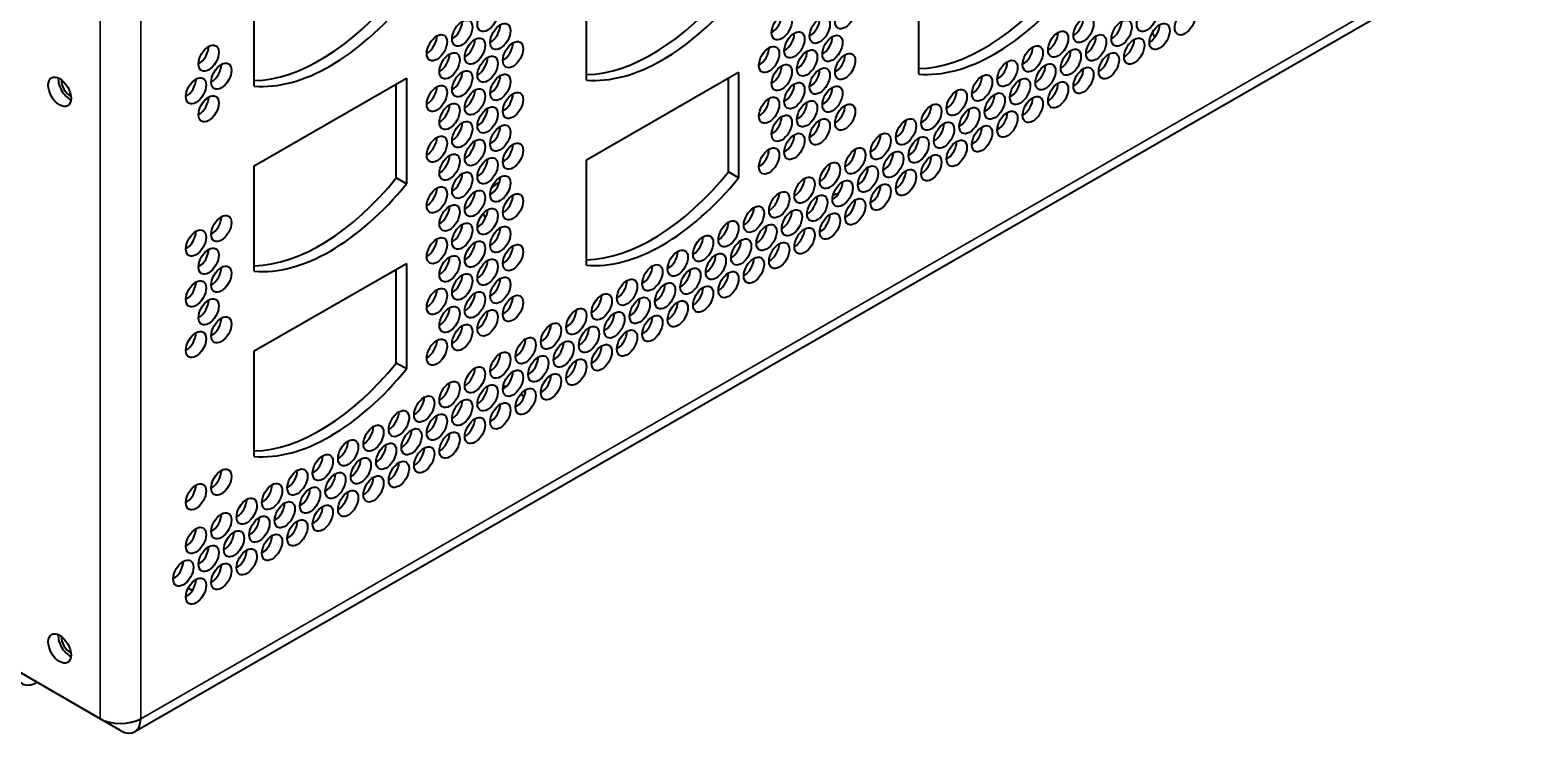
# Model space of a CAD drawing. Header units: millimetres. Extents: x 0 to 2378, y 0 to 1682.
# Drawn here: x 2011.4 to 2150.6, y 1152.9 to 1218.3 of the extents above; entities that cross this region are included whole.
import ezdxf

# ---------------------------------------------------------------- set-up
doc = ezdxf.new("R2010")
doc.units = ezdxf.units.MM
doc.header["$LTSCALE"] = 2
doc.layers.add('가시적인 것(ISO)', color=3, linetype='Continuous', lineweight=40)
doc.layers.add('가시적인 좁은 것(ISO)', color=3, linetype='Continuous', lineweight=35)

msp = doc.modelspace()

# ---------------------------------------------------------------- linework, layer by layer
at = {"layer": '가시적인 것(ISO)'}
for p, q in [((2227.594, 1271.961), (2021.119, 1153.06)), ((2093.988, 1214.241), (2093.988, 1224.051)), ((2032.234, 1213.125), (2032.234, 1222.936)), ((2063.111, 1213.683), (2063.111, 1223.494)), ((2063.111, 1206.271), (2077.253, 1214.414)), ((2077.253, 1214.414), (2077.253, 1204.604)), ((2032.234, 1205.713), (2046.376, 1213.857)), ((2045.433, 1204.589), (2045.433, 1213.314)), ((2046.376, 1213.857), (2046.376, 1204.046)), ((2076.31, 1205.147), (2076.31, 1213.872)), ((2063.111, 1196.46), (2063.111, 1206.271)), ((2032.234, 1195.902), (2032.234, 1205.713)), ((2046.376, 1204.046), (2045.433, 1204.589)), ((2077.253, 1204.604), (2076.31, 1205.147)), ((2088.086, 1202.375), (2087.965, 1202.445)), ((2032.234, 1188.49), (2046.376, 1196.634)), ((2046.376, 1196.634), (2046.376, 1186.823)), ((2045.433, 1187.366), (2045.433, 1196.091)), ((2032.234, 1178.679), (2032.234, 1188.49)), ((2046.376, 1186.823), (2045.433, 1187.366)), ((2057.325, 1184.257), (2056.975, 1184.458)), ((2026.467, 1166.193), (2026.08, 1166.416)), ((2017.903, 1154.285), (2010.36, 1158.629)), ((2012.01, 1157.679), (2012.01, 1157.67)), ((2019.788, 1153.191), (2012.01, 1157.67))]:
    msp.add_line(p, q, dxfattribs=at)
for centre, major_axis, ratio, start_param, end_param in [((2100.116, 1233.016), (-9.981, -17.332), 0.5780931, 0.3352763, 1.3070632), ((2038.362, 1231.9), (-9.981, -17.332), 0.5780931, 0.3352763, 1.3070632), ((2039.305, 1231.357), (-9.981, -17.332), 0.5780931, 0.2598657, 1.3070632), ((2069.239, 1232.458), (-9.981, -17.332), 0.5780931, 0.3352763, 1.3070632), ((2070.182, 1231.915), (-9.981, -17.332), 0.5780931, 0.2598657, 1.3070632), ((2101.059, 1232.473), (-9.981, -17.332), 0.5780931, 0.2598657, 1.3070632), ((2050.618, 1218.596), (0.665, 1.155), 0.5780931, 3.9250646, 5.4997134), ((2054.154, 1218.272), (0.665, 1.155), 0.5780931, 3.9250646, 5.4997134), ((2080.317, 1219.178), (0.665, 1.155), 0.5780931, 3.9250646, 5.4997134), ((2083.852, 1218.854), (0.665, 1.155), 0.5780931, 3.9250646, 5.4997134), ((2108.365, 1218.919), (0.665, 1.155), 0.5780931, 3.9250646, 5.4997134), ((2111.901, 1218.595), (0.665, 1.155), 0.5780931, 3.9250646, 5.4997134), ((2115.436, 1218.271), (0.665, 1.155), 0.5780931, 3.9250646, 5.4997134), ((2048.261, 1217.238), (0.665, 1.155), 0.5780931, 3.9250646, 5.4997134), ((2051.797, 1216.914), (0.665, 1.155), 0.5780931, 3.9250646, 5.4997134), ((2055.332, 1216.59), (0.665, 1.155), 0.5780931, 3.9250646, 5.4997134), ((2081.495, 1217.497), (0.665, 1.155), 0.5780931, 3.9250646, 5.4997134), ((2085.031, 1217.173), (0.665, 1.155), 0.5780931, 3.9250646, 5.4997134), ((2106.008, 1217.562), (0.665, 1.155), 0.5780931, 3.9250646, 5.4997134), ((2109.544, 1217.238), (0.665, 1.155), 0.5780931, 3.9250646, 5.4997134), ((2113.079, 1216.914), (0.665, 1.155), 0.5780931, 3.9250646, 5.4997134), ((2117.086, 1219.239), (-0.981, -1.704), 0.5780931, 5.6965252, 6.1129812), ((2027.048, 1216.266), (0.665, 1.155), 0.5780931, 3.9250646, 5.4997134), ((2049.44, 1215.557), (0.665, 1.155), 0.5780931, 3.9250646, 5.4997134), ((2052.975, 1215.233), (0.665, 1.155), 0.5780931, 3.9250646, 5.4997134), ((2079.138, 1216.139), (0.665, 1.155), 0.5780931, 3.9250646, 5.4997134), ((2082.674, 1215.815), (0.665, 1.155), 0.5780931, 3.9250646, 5.4997134), ((2086.209, 1215.491), (0.665, 1.155), 0.5780931, 3.9250646, 5.4997134), ((2103.651, 1216.204), (0.665, 1.155), 0.5780931, 3.9250646, 5.4997134), ((2107.187, 1215.88), (0.665, 1.155), 0.5780931, 3.9250646, 5.4997134), ((2110.722, 1215.556), (0.665, 1.155), 0.5780931, 3.9250646, 5.4997134), ((2028.227, 1214.585), (0.665, 1.155), 0.5780931, 3.9250646, 5.4997134), ((2050.618, 1213.876), (0.665, 1.155), 0.5780931, 3.9250646, 5.4997134), ((2080.317, 1214.458), (0.665, 1.155), 0.5780931, 3.9250646, 5.4997134), ((2083.852, 1214.134), (0.665, 1.155), 0.5780931, 3.9250646, 5.4997134), ((2101.294, 1214.847), (0.665, 1.155), 0.5780931, 3.9250646, 5.4997134), ((2104.83, 1214.523), (0.665, 1.155), 0.5780931, 3.9250646, 5.4997134), ((2108.365, 1214.199), (0.665, 1.155), 0.5780931, 3.9250646, 5.4997134), ((2015.074, 1213.138), (0.749, -1.3), 0.5780931, 3.8197093, 5.6050687), ((2015.074, 1213.138), (-0.539, 0.936), 0.5780931, 0.6493971, 2.4921956), ((2025.87, 1213.228), (0.665, 1.155), 0.5780931, 3.9250646, 5.4997134), ((2048.261, 1212.518), (0.665, 1.155), 0.5780931, 3.9250646, 5.4997134), ((2054.154, 1213.552), (0.665, 1.155), 0.5780931, 3.9250646, 5.4997134), ((2081.495, 1212.777), (0.665, 1.155), 0.5780931, 3.9250646, 5.4997134), ((2085.031, 1212.453), (0.665, 1.155), 0.5780931, 3.9250646, 5.4997134), ((2098.937, 1213.49), (0.665, 1.155), 0.5780931, 3.9250646, 5.4997134), ((2102.473, 1213.166), (0.665, 1.155), 0.5780931, 3.9250646, 5.4997134), ((2106.008, 1212.842), (0.665, 1.155), 0.5780931, 3.9250646, 5.4997134), ((2027.048, 1211.546), (0.665, 1.155), 0.5780931, 3.9250646, 5.4997134), ((2051.797, 1212.194), (0.665, 1.155), 0.5780931, 3.9250646, 5.4997134), ((2055.332, 1211.87), (0.665, 1.155), 0.5780931, 3.9250646, 5.4997134), ((2079.138, 1211.419), (0.665, 1.155), 0.5780931, 3.9250646, 5.4997134), ((2082.674, 1211.095), (0.665, 1.155), 0.5780931, 3.9250646, 5.4997134), ((2096.58, 1212.133), (0.665, 1.155), 0.5780931, 3.9250646, 5.4997134), ((2100.116, 1211.809), (0.665, 1.155), 0.5780931, 3.9250646, 5.4997134), ((2103.651, 1211.485), (0.665, 1.155), 0.5780931, 3.9250646, 5.4997134), ((2049.44, 1210.837), (0.665, 1.155), 0.5780931, 3.9250646, 5.4997134), ((2052.975, 1210.513), (0.665, 1.155), 0.5780931, 3.9250646, 5.4997134), ((2080.317, 1209.738), (0.665, 1.155), 0.5780931, 3.9250646, 5.4997134), ((2086.209, 1210.771), (0.665, 1.155), 0.5780931, 3.9250646, 5.4997134), ((2094.223, 1210.775), (0.665, 1.155), 0.5780931, 3.9250646, 5.4997134), ((2097.759, 1210.451), (0.665, 1.155), 0.5780931, 3.9250646, 5.4997134), ((2101.294, 1210.127), (0.665, 1.155), 0.5780931, 3.9250646, 5.4997134), ((2050.618, 1209.156), (0.665, 1.155), 0.5780931, 3.9250646, 5.4997134), ((2054.154, 1208.832), (0.665, 1.155), 0.5780931, 3.9250646, 5.4997134), ((2083.852, 1209.414), (0.665, 1.155), 0.5780931, 3.9250646, 5.4997134), ((2091.866, 1209.418), (0.665, 1.155), 0.5780931, 3.9250646, 5.4997134), ((2095.402, 1209.094), (0.665, 1.155), 0.5780931, 3.9250646, 5.4997134), ((2098.937, 1208.77), (0.665, 1.155), 0.5780931, 3.9250646, 5.4997134), ((2048.261, 1207.798), (0.665, 1.155), 0.5780931, 3.9250646, 5.4997134), ((2051.797, 1207.474), (0.665, 1.155), 0.5780931, 3.9250646, 5.4997134), ((2055.332, 1207.15), (0.665, 1.155), 0.5780931, 3.9250646, 5.4997134), ((2081.495, 1208.057), (0.665, 1.155), 0.5780931, 3.9250646, 5.4997134), ((2089.509, 1208.061), (0.665, 1.155), 0.5780931, 3.9250646, 5.4997134), ((2093.045, 1207.737), (0.665, 1.155), 0.5780931, 3.9250646, 5.4997134), ((2096.58, 1207.413), (0.665, 1.155), 0.5780931, 3.9250646, 5.4997134), ((2049.44, 1206.117), (0.665, 1.155), 0.5780931, 3.9250646, 5.4997134), ((2052.975, 1205.793), (0.665, 1.155), 0.5780931, 3.9250646, 5.4997134), ((2079.138, 1206.699), (0.665, 1.155), 0.5780931, 3.9250646, 5.4997134), ((2087.152, 1206.703), (0.665, 1.155), 0.5780931, 3.9250646, 5.4997134), ((2090.688, 1206.379), (0.665, 1.155), 0.5780931, 3.9250646, 5.4997134), ((2094.223, 1206.055), (0.665, 1.155), 0.5780931, 3.9250646, 5.4997134), ((2038.362, 1214.677), (-9.981, -17.332), 0.5780931, 0.3352763, 1.3070632), ((2050.618, 1204.436), (0.665, 1.155), 0.5780931, 3.9250646, 5.4997134), ((2054.154, 1204.112), (0.665, 1.155), 0.5780931, 3.9250646, 5.4997134), ((2069.239, 1215.235), (-9.981, -17.332), 0.5780931, 0.3352763, 1.3070632), ((2070.182, 1214.692), (-9.981, -17.332), 0.5780931, 0.2598657, 1.3070632), ((2082.438, 1203.989), (0.665, 1.155), 0.5780931, 3.9250646, 5.4997134), ((2084.795, 1205.346), (0.665, 1.155), 0.5780931, 3.9250646, 5.4997134), ((2088.331, 1205.022), (0.665, 1.155), 0.5780931, 3.9250646, 5.4997134), ((2091.866, 1204.698), (0.665, 1.155), 0.5780931, 3.9250646, 5.4997134), ((2039.305, 1214.134), (-9.981, -17.332), 0.5780931, 0.2598657, 1.3070632), ((2048.261, 1203.078), (0.665, 1.155), 0.5780931, 3.9250646, 5.4997134), ((2051.797, 1202.754), (0.665, 1.155), 0.5780931, 3.9250646, 5.4997134), ((2054.861, 1202.482), (-0.981, -1.704), 0.5780931, 3.8127616, 4.3735707), ((2080.081, 1202.631), (0.665, 1.155), 0.5780931, 3.9250646, 5.4997134), ((2085.974, 1203.665), (0.665, 1.155), 0.5780931, 3.9250646, 5.4997134), ((2089.509, 1203.341), (0.665, 1.155), 0.5780931, 3.9250646, 5.4997134), ((2049.44, 1201.397), (0.665, 1.155), 0.5780931, 3.9250646, 5.4997134), ((2055.332, 1202.43), (0.665, 1.155), 0.5780931, 3.9250646, 5.4997134), ((2077.724, 1201.274), (0.665, 1.155), 0.5780931, 3.9250646, 5.4997134), ((2083.617, 1202.307), (0.665, 1.155), 0.5780931, 3.9250646, 5.4997134), ((2085.974, 1201.323), (0.981, 1.704), 0.5780931, 0.3651962, 0.7474235), ((2087.152, 1201.983), (0.665, 1.155), 0.5780931, 3.9250646, 5.4997134), ((2028.227, 1200.425), (0.665, 1.155), 0.5780931, 3.9250646, 5.4997134), ((2052.975, 1201.073), (0.665, 1.155), 0.5780931, 3.9250646, 5.4997134), ((2054.861, 1202.482), (-0.981, -1.704), 0.5780931, 5.7611173, 6.1327145), ((2075.367, 1199.917), (0.665, 1.155), 0.5780931, 3.9250646, 5.4997134), ((2081.26, 1200.95), (0.665, 1.155), 0.5780931, 3.9250646, 5.4997134), ((2084.795, 1200.626), (0.665, 1.155), 0.5780931, 3.9250646, 5.4997134), ((2025.87, 1199.068), (0.665, 1.155), 0.5780931, 3.9250646, 5.4997134), ((2050.618, 1199.716), (0.665, 1.155), 0.5780931, 3.9250646, 5.4997134), ((2054.154, 1199.392), (0.665, 1.155), 0.5780931, 3.9250646, 5.4997134), ((2073.01, 1198.559), (0.665, 1.155), 0.5780931, 3.9250646, 5.4997134), ((2078.903, 1199.593), (0.665, 1.155), 0.5780931, 3.9250646, 5.4997134), ((2082.438, 1199.269), (0.665, 1.155), 0.5780931, 3.9250646, 5.4997134), ((2085.974, 1201.323), (-0.981, -1.704), 0.5780931, 6.0804309, 6.2429693), ((2027.048, 1197.387), (0.665, 1.155), 0.5780931, 3.9250646, 5.4997134), ((2048.261, 1198.358), (0.665, 1.155), 0.5780931, 3.9250646, 5.4997134), ((2051.797, 1198.034), (0.665, 1.155), 0.5780931, 3.9250646, 5.4997134), ((2055.332, 1197.71), (0.665, 1.155), 0.5780931, 3.9250646, 5.4997134), ((2070.653, 1197.202), (0.665, 1.155), 0.5780931, 3.9250646, 5.4997134), ((2076.546, 1198.235), (0.665, 1.155), 0.5780931, 3.9250646, 5.4997134), ((2080.081, 1197.911), (0.665, 1.155), 0.5780931, 3.9250646, 5.4997134), ((2028.227, 1195.705), (0.665, 1.155), 0.5780931, 3.9250646, 5.4997134), ((2049.44, 1196.677), (0.665, 1.155), 0.5780931, 3.9250646, 5.4997134), ((2052.975, 1196.353), (0.665, 1.155), 0.5780931, 3.9250646, 5.4997134), ((2068.296, 1195.845), (0.665, 1.155), 0.5780931, 3.9250646, 5.4997134), ((2074.189, 1196.878), (0.665, 1.155), 0.5780931, 3.9250646, 5.4997134), ((2077.724, 1196.554), (0.665, 1.155), 0.5780931, 3.9250646, 5.4997134), ((2025.87, 1194.348), (0.665, 1.155), 0.5780931, 3.9250646, 5.4997134), ((2050.618, 1194.996), (0.665, 1.155), 0.5780931, 3.9250646, 5.4997134), ((2054.154, 1194.672), (0.665, 1.155), 0.5780931, 3.9250646, 5.4997134), ((2065.939, 1194.487), (0.665, 1.155), 0.5780931, 3.9250646, 5.4997134), ((2071.831, 1195.521), (0.665, 1.155), 0.5780931, 3.9250646, 5.4997134), ((2075.367, 1195.197), (0.665, 1.155), 0.5780931, 3.9250646, 5.4997134), ((2048.261, 1193.638), (0.665, 1.155), 0.5780931, 3.9250646, 5.4997134), ((2051.797, 1193.314), (0.665, 1.155), 0.5780931, 3.9250646, 5.4997134), ((2055.332, 1192.99), (0.665, 1.155), 0.5780931, 3.9250646, 5.4997134), ((2063.582, 1193.13), (0.665, 1.155), 0.5780931, 3.9250646, 5.4997134), ((2069.474, 1194.163), (0.665, 1.155), 0.5780931, 3.9250646, 5.4997134), ((2073.01, 1193.839), (0.665, 1.155), 0.5780931, 3.9250646, 5.4997134), ((2027.048, 1192.667), (0.665, 1.155), 0.5780931, 3.9250646, 5.4997134), ((2049.44, 1191.957), (0.665, 1.155), 0.5780931, 3.9250646, 5.4997134), ((2052.975, 1191.633), (0.665, 1.155), 0.5780931, 3.9250646, 5.4997134), ((2061.225, 1191.773), (0.665, 1.155), 0.5780931, 3.9250646, 5.4997134), ((2064.76, 1191.449), (0.665, 1.155), 0.5780931, 3.9250646, 5.4997134), ((2067.117, 1192.806), (0.665, 1.155), 0.5780931, 3.9250646, 5.4997134), ((2070.653, 1192.482), (0.665, 1.155), 0.5780931, 3.9250646, 5.4997134), ((2028.227, 1190.985), (0.665, 1.155), 0.5780931, 3.9250646, 5.4997134), ((2050.618, 1190.276), (0.665, 1.155), 0.5780931, 3.9250646, 5.4997134), ((2058.868, 1190.415), (0.665, 1.155), 0.5780931, 3.9250646, 5.4997134), ((2062.403, 1190.091), (0.665, 1.155), 0.5780931, 3.9250646, 5.4997134), ((2068.296, 1191.125), (0.665, 1.155), 0.5780931, 3.9250646, 5.4997134), ((2025.87, 1189.628), (0.665, 1.155), 0.5780931, 3.9250646, 5.4997134), ((2048.261, 1188.918), (0.665, 1.155), 0.5780931, 3.9250646, 5.4997134), ((2056.511, 1189.058), (0.665, 1.155), 0.5780931, 3.9250646, 5.4997134), ((2060.046, 1188.734), (0.665, 1.155), 0.5780931, 3.9250646, 5.4997134), ((2065.939, 1189.767), (0.665, 1.155), 0.5780931, 3.9250646, 5.4997134), ((2054.154, 1187.701), (0.665, 1.155), 0.5780931, 3.9250646, 5.4997134), ((2057.689, 1187.377), (0.665, 1.155), 0.5780931, 3.9250646, 5.4997134), ((2063.582, 1188.41), (0.665, 1.155), 0.5780931, 3.9250646, 5.4997134), ((2038.362, 1197.454), (-9.981, -17.332), 0.5780931, 0.3352763, 1.3070632), ((2039.305, 1196.911), (-9.981, -17.332), 0.5780931, 0.2598657, 1.3070632), ((2051.797, 1186.343), (0.665, 1.155), 0.5780931, 3.9250646, 5.4997134), ((2055.332, 1186.019), (0.665, 1.155), 0.5780931, 3.9250646, 5.4997134), ((2061.225, 1187.053), (0.665, 1.155), 0.5780931, 3.9250646, 5.4997134), ((2049.44, 1184.986), (0.665, 1.155), 0.5780931, 3.9250646, 5.4997134), ((2052.975, 1184.662), (0.665, 1.155), 0.5780931, 3.9250646, 5.4997134), ((2054.861, 1183.406), (0.981, 1.704), 0.5780931, 0.1741776, 0.4189659), ((2058.868, 1185.695), (0.665, 1.155), 0.5780931, 3.9250646, 5.4997134), ((2047.083, 1183.629), (0.665, 1.155), 0.5780931, 3.9250646, 5.4997134), ((2050.618, 1183.305), (0.665, 1.155), 0.5780931, 3.9250646, 5.4997134), ((2056.511, 1184.338), (0.665, 1.155), 0.5780931, 3.9250646, 5.4997134), ((2044.726, 1182.272), (0.665, 1.155), 0.5780931, 3.9250646, 5.4997134), ((2048.261, 1181.948), (0.665, 1.155), 0.5780931, 3.9250646, 5.4997134), ((2054.154, 1182.981), (0.665, 1.155), 0.5780931, 3.9250646, 5.4997134), ((2042.369, 1180.914), (0.665, 1.155), 0.5780931, 3.9250646, 5.4997134), ((2045.904, 1180.59), (0.665, 1.155), 0.5780931, 3.9250646, 5.4997134), ((2051.797, 1181.624), (0.665, 1.155), 0.5780931, 3.9250646, 5.4997134), ((2040.012, 1179.557), (0.665, 1.155), 0.5780931, 3.9250646, 5.4997134), ((2043.547, 1179.233), (0.665, 1.155), 0.5780931, 3.9250646, 5.4997134), ((2047.083, 1178.909), (0.665, 1.155), 0.5780931, 3.9250646, 5.4997134), ((2049.44, 1180.266), (0.665, 1.155), 0.5780931, 3.9250646, 5.4997134), ((2037.655, 1178.2), (0.665, 1.155), 0.5780931, 3.9250646, 5.4997134), ((2041.19, 1177.876), (0.665, 1.155), 0.5780931, 3.9250646, 5.4997134), ((2044.726, 1177.552), (0.665, 1.155), 0.5780931, 3.9250646, 5.4997134), ((2028.227, 1176.825), (0.665, 1.155), 0.5780931, 3.9250646, 5.4997134), ((2035.298, 1176.842), (0.665, 1.155), 0.5780931, 3.9250646, 5.4997134), ((2038.833, 1176.518), (0.665, 1.155), 0.5780931, 3.9250646, 5.4997134), ((2042.369, 1176.194), (0.665, 1.155), 0.5780931, 3.9250646, 5.4997134), ((2025.87, 1175.468), (0.665, 1.155), 0.5780931, 3.9250646, 5.4997134), ((2032.941, 1175.485), (0.665, 1.155), 0.5780931, 3.9250646, 5.4997134), ((2036.476, 1175.161), (0.665, 1.155), 0.5780931, 3.9250646, 5.4997134), ((2040.012, 1174.837), (0.665, 1.155), 0.5780931, 3.9250646, 5.4997134), ((2030.584, 1174.128), (0.665, 1.155), 0.5780931, 3.9250646, 5.4997134), ((2034.119, 1173.804), (0.665, 1.155), 0.5780931, 3.9250646, 5.4997134), ((2037.655, 1173.48), (0.665, 1.155), 0.5780931, 3.9250646, 5.4997134), ((2028.227, 1172.77), (0.665, 1.155), 0.5780931, 3.9250646, 5.4997134), ((2031.762, 1172.446), (0.665, 1.155), 0.5780931, 3.9250646, 5.4997134), ((2035.298, 1172.122), (0.665, 1.155), 0.5780931, 3.9250646, 5.4997134), ((2025.87, 1171.413), (0.665, 1.155), 0.5780931, 3.9250646, 5.4997134), ((2029.405, 1171.089), (0.665, 1.155), 0.5780931, 3.9250646, 5.4997134), ((2032.941, 1170.765), (0.665, 1.155), 0.5780931, 3.9250646, 5.4997134), ((2027.048, 1169.732), (0.665, 1.155), 0.5780931, 3.9250646, 5.4997134), ((2030.584, 1169.408), (0.665, 1.155), 0.5780931, 3.9250646, 5.4997134), ((2024.691, 1168.374), (0.665, 1.155), 0.5780931, 3.9250646, 5.4997134), ((2028.227, 1168.05), (0.665, 1.155), 0.5780931, 3.9250646, 5.4997134), ((2025.87, 1166.693), (0.665, 1.155), 0.5780931, 3.9250646, 5.4997134), ((2015.074, 1161.36), (0.749, -1.3), 0.5780931, 3.8197093, 5.6050687), ((2015.074, 1161.36), (-0.539, 0.936), 0.5780931, 0.6493971, 2.4921956), ((2012.01, 1159.85), (-1.331, -2.311), 0.5780931, 5.4958534, 7.0666498), ((2019.788, 1155.371), (-2.667, 0), 0.5758617, 0.7853982, 2.3561945), ((2019.788, 1155.371), (1.331, -2.311), 0.5780931, 5.4997209, 7.0705172)]:
    msp.add_ellipse(centre, major_axis=major_axis, ratio=ratio, start_param=start_param, end_param=end_param, dxfattribs=at)
for centre, major_axis in [((2053.918, 1219.41), (0.665, 1.155)), ((2081.26, 1218.635), (0.665, 1.155)), ((2087.152, 1219.668), (0.665, 1.155)), ((2115.201, 1219.41), (0.665, 1.155)), ((2118.736, 1219.086), (0.665, 1.155)), ((2051.561, 1218.053), (0.665, 1.155)), ((2055.097, 1217.729), (0.665, 1.155)), ((2084.795, 1218.311), (0.665, 1.155)), ((2109.308, 1218.376), (0.665, 1.155)), ((2112.844, 1218.052), (0.665, 1.155)), ((2116.379, 1217.728), (0.665, 1.155)), ((2027.991, 1215.723), (0.665, 1.155)), ((2049.204, 1216.695), (0.665, 1.155)), ((2052.74, 1216.371), (0.665, 1.155)), ((2056.275, 1216.047), (0.665, 1.155)), ((2082.438, 1216.954), (0.665, 1.155)), ((2085.974, 1216.63), (0.665, 1.155)), ((2106.951, 1217.019), (0.665, 1.155)), ((2110.487, 1216.695), (0.665, 1.155)), ((2114.022, 1216.371), (0.665, 1.155)), ((2050.383, 1215.014), (0.665, 1.155)), ((2053.918, 1214.69), (0.665, 1.155)), ((2080.081, 1215.596), (0.665, 1.155)), ((2083.617, 1215.272), (0.665, 1.155)), ((2087.152, 1214.948), (0.665, 1.155)), ((2102.237, 1214.304), (0.665, 1.155)), ((2104.594, 1215.662), (0.665, 1.155)), ((2108.13, 1215.338), (0.665, 1.155)), ((2111.665, 1215.014), (0.665, 1.155)), ((2029.169, 1214.042), (0.665, 1.155)), ((2051.561, 1213.333), (0.665, 1.155)), ((2055.097, 1213.009), (0.665, 1.155)), ((2081.26, 1213.915), (0.665, 1.155)), ((2084.795, 1213.591), (0.665, 1.155)), ((2099.88, 1212.947), (0.665, 1.155)), ((2105.773, 1213.98), (0.665, 1.155)), ((2109.308, 1213.656), (0.665, 1.155)), ((2014.132, 1212.595), (-0.749, 1.3)), ((2026.812, 1212.685), (0.665, 1.155)), ((2049.204, 1211.975), (0.665, 1.155)), ((2052.74, 1211.651), (0.665, 1.155)), ((2082.438, 1212.234), (0.665, 1.155)), ((2085.974, 1211.91), (0.665, 1.155)), ((2097.523, 1211.59), (0.665, 1.155)), ((2103.416, 1212.623), (0.665, 1.155)), ((2106.951, 1212.299), (0.665, 1.155)), ((2027.991, 1211.004), (0.665, 1.155)), ((2050.383, 1210.294), (0.665, 1.155)), ((2056.275, 1211.327), (0.665, 1.155)), ((2080.081, 1210.876), (0.665, 1.155)), ((2083.617, 1210.552), (0.665, 1.155)), ((2087.152, 1210.228), (0.665, 1.155)), ((2095.166, 1210.232), (0.665, 1.155)), ((2101.059, 1211.266), (0.665, 1.155)), ((2104.594, 1210.942), (0.665, 1.155)), ((2053.918, 1209.97), (0.665, 1.155)), ((2081.26, 1209.195), (0.665, 1.155)), ((2084.795, 1208.871), (0.665, 1.155)), ((2092.809, 1208.875), (0.665, 1.155)), ((2098.702, 1209.908), (0.665, 1.155)), ((2102.237, 1209.584), (0.665, 1.155)), ((2051.561, 1208.613), (0.665, 1.155)), ((2055.097, 1208.289), (0.665, 1.155)), ((2082.438, 1207.514), (0.665, 1.155)), ((2090.452, 1207.518), (0.665, 1.155)), ((2096.345, 1208.551), (0.665, 1.155)), ((2099.88, 1208.227), (0.665, 1.155)), ((2049.204, 1207.255), (0.665, 1.155)), ((2052.74, 1206.931), (0.665, 1.155)), ((2056.275, 1206.607), (0.665, 1.155)), ((2080.081, 1206.156), (0.665, 1.155)), ((2088.095, 1206.16), (0.665, 1.155)), ((2093.988, 1207.194), (0.665, 1.155)), ((2097.523, 1206.87), (0.665, 1.155)), ((2050.383, 1205.574), (0.665, 1.155)), ((2053.918, 1205.25), (0.665, 1.155)), ((2085.738, 1204.803), (0.665, 1.155)), ((2091.63, 1205.836), (0.665, 1.155)), ((2095.166, 1205.512), (0.665, 1.155)), ((2051.561, 1203.893), (0.665, 1.155)), ((2055.097, 1203.569), (0.665, 1.155)), ((2083.381, 1203.446), (0.665, 1.155)), ((2089.273, 1204.479), (0.665, 1.155)), ((2092.809, 1204.155), (0.665, 1.155)), ((2049.204, 1202.535), (0.665, 1.155)), ((2052.74, 1202.211), (0.665, 1.155)), ((2056.275, 1201.887), (0.665, 1.155)), ((2081.024, 1202.088), (0.665, 1.155)), ((2084.559, 1201.764), (0.665, 1.155)), ((2086.916, 1203.122), (0.665, 1.155)), ((2090.452, 1202.798), (0.665, 1.155)), ((2050.383, 1200.854), (0.665, 1.155)), ((2053.918, 1200.53), (0.665, 1.155)), ((2078.667, 1200.731), (0.665, 1.155)), ((2082.202, 1200.407), (0.665, 1.155)), ((2088.095, 1201.44), (0.665, 1.155)), ((2029.169, 1199.882), (0.665, 1.155)), ((2051.561, 1199.173), (0.665, 1.155)), ((2076.31, 1199.374), (0.665, 1.155)), ((2079.845, 1199.05), (0.665, 1.155)), ((2085.738, 1200.083), (0.665, 1.155)), ((2026.812, 1198.525), (0.665, 1.155)), ((2049.204, 1197.815), (0.665, 1.155)), ((2055.097, 1198.849), (0.665, 1.155)), ((2073.953, 1198.016), (0.665, 1.155)), ((2077.488, 1197.692), (0.665, 1.155)), ((2083.381, 1198.726), (0.665, 1.155)), ((2027.991, 1196.844), (0.665, 1.155)), ((2052.74, 1197.491), (0.665, 1.155)), ((2056.275, 1197.167), (0.665, 1.155)), ((2071.596, 1196.659), (0.665, 1.155)), ((2075.131, 1196.335), (0.665, 1.155)), ((2081.024, 1197.368), (0.665, 1.155)), ((2029.169, 1195.162), (0.665, 1.155)), ((2050.383, 1196.134), (0.665, 1.155)), ((2053.918, 1195.81), (0.665, 1.155)), ((2069.239, 1195.302), (0.665, 1.155)), ((2072.774, 1194.978), (0.665, 1.155)), ((2078.667, 1196.011), (0.665, 1.155)), ((2026.812, 1193.805), (0.665, 1.155)), ((2051.561, 1194.453), (0.665, 1.155)), ((2055.097, 1194.129), (0.665, 1.155)), ((2066.882, 1193.944), (0.665, 1.155)), ((2070.417, 1193.62), (0.665, 1.155)), ((2076.31, 1194.654), (0.665, 1.155)), ((2027.991, 1192.124), (0.665, 1.155)), ((2049.204, 1193.096), (0.665, 1.155)), ((2052.74, 1192.771), (0.665, 1.155)), ((2056.275, 1192.447), (0.665, 1.155)), ((2064.525, 1192.587), (0.665, 1.155)), ((2068.06, 1192.263), (0.665, 1.155)), ((2073.953, 1193.296), (0.665, 1.155)), ((2050.383, 1191.414), (0.665, 1.155)), ((2053.918, 1191.09), (0.665, 1.155)), ((2062.168, 1191.23), (0.665, 1.155)), ((2065.703, 1190.906), (0.665, 1.155)), ((2071.596, 1191.939), (0.665, 1.155)), ((2029.169, 1190.442), (0.665, 1.155)), ((2051.561, 1189.733), (0.665, 1.155)), ((2059.811, 1189.873), (0.665, 1.155)), ((2063.346, 1189.548), (0.665, 1.155)), ((2066.882, 1189.224), (0.665, 1.155)), ((2069.239, 1190.582), (0.665, 1.155)), ((2026.812, 1189.085), (0.665, 1.155)), ((2049.204, 1188.376), (0.665, 1.155)), ((2057.454, 1188.515), (0.665, 1.155)), ((2060.989, 1188.191), (0.665, 1.155)), ((2064.525, 1187.867), (0.665, 1.155)), ((2055.097, 1187.158), (0.665, 1.155)), ((2058.632, 1186.834), (0.665, 1.155)), ((2062.168, 1186.51), (0.665, 1.155)), ((2052.74, 1185.801), (0.665, 1.155)), ((2056.275, 1185.477), (0.665, 1.155)), ((2059.811, 1185.153), (0.665, 1.155)), ((2050.383, 1184.443), (0.665, 1.155)), ((2053.918, 1184.119), (0.665, 1.155)), ((2057.454, 1183.795), (0.665, 1.155)), ((2048.026, 1183.086), (0.665, 1.155)), ((2051.561, 1182.762), (0.665, 1.155)), ((2055.097, 1182.438), (0.665, 1.155)), ((2045.669, 1181.729), (0.665, 1.155)), ((2049.204, 1181.405), (0.665, 1.155)), ((2052.74, 1181.081), (0.665, 1.155)), ((2043.312, 1180.371), (0.665, 1.155)), ((2046.847, 1180.047), (0.665, 1.155)), ((2050.383, 1179.723), (0.665, 1.155)), ((2040.954, 1179.014), (0.665, 1.155)), ((2044.49, 1178.69), (0.665, 1.155)), ((2048.026, 1178.366), (0.665, 1.155)), ((2038.597, 1177.657), (0.665, 1.155)), ((2042.133, 1177.333), (0.665, 1.155)), ((2045.669, 1177.009), (0.665, 1.155)), ((2029.169, 1176.282), (0.665, 1.155)), ((2036.24, 1176.299), (0.665, 1.155)), ((2039.776, 1175.975), (0.665, 1.155)), ((2043.312, 1175.651), (0.665, 1.155)), ((2026.812, 1174.925), (0.665, 1.155)), ((2033.883, 1174.942), (0.665, 1.155)), ((2037.419, 1174.618), (0.665, 1.155)), ((2040.954, 1174.294), (0.665, 1.155)), ((2031.526, 1173.585), (0.665, 1.155)), ((2035.062, 1173.261), (0.665, 1.155)), ((2038.597, 1172.937), (0.665, 1.155)), ((2029.169, 1172.227), (0.665, 1.155)), ((2032.705, 1171.903), (0.665, 1.155)), ((2036.24, 1171.579), (0.665, 1.155)), ((2026.812, 1170.87), (0.665, 1.155)), ((2030.348, 1170.546), (0.665, 1.155)), ((2033.883, 1170.222), (0.665, 1.155)), ((2027.991, 1169.189), (0.665, 1.155)), ((2031.526, 1168.865), (0.665, 1.155)), ((2025.634, 1167.831), (0.665, 1.155)), ((2029.169, 1167.507), (0.665, 1.155)), ((2026.812, 1166.15), (0.665, 1.155)), ((2014.132, 1160.817), (-0.749, 1.3))]:
    msp.add_ellipse(centre, major_axis=major_axis, ratio=0.5780931, dxfattribs=at)
at = {"layer": '가시적인 좁은 것(ISO)'}
for p, q in [((2021.674, 1154.285), (2228.149, 1273.186)), ((2017.903, 1154.285), (2017.903, 1269.832)), ((2021.674, 1269.832), (2021.674, 1154.285))]:
    msp.add_line(p, q, dxfattribs=at)

doc.saveas('drawing.dxf')
